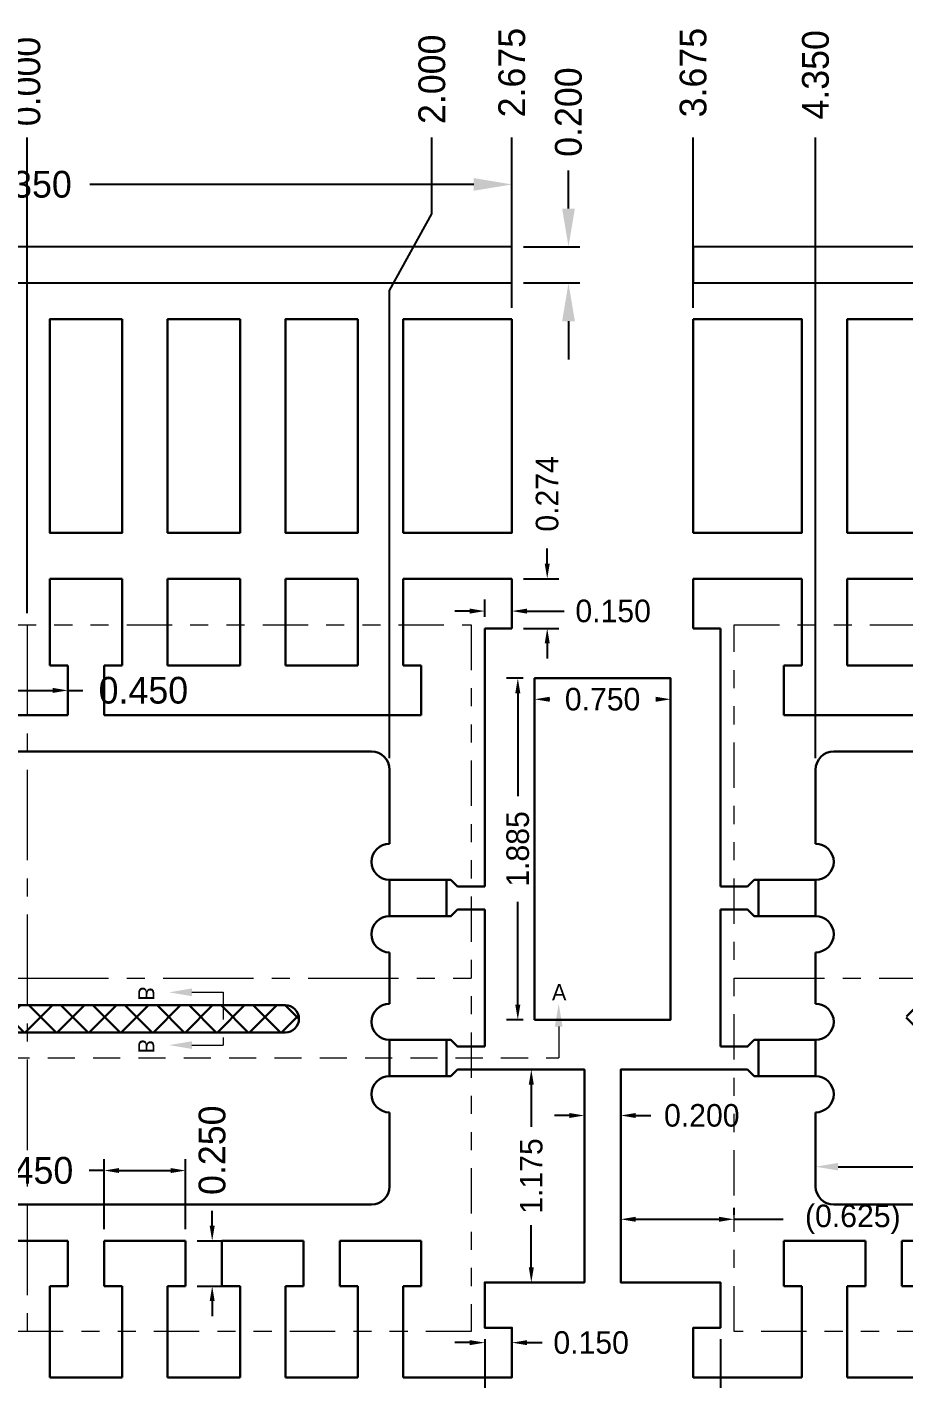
# Model space of a CAD drawing. Extents: x -39.3 to -23.4, y -11.3 to 5.8.
# Drawn here: x -34.4 to -29.56, y -1.71 to 5.75 of the extents above; entities that cross this region are included whole.
import ezdxf

# ---------------------------------------------------------------- set-up
doc = ezdxf.new("R2010")
doc.units = 0
doc.header["$LTSCALE"] = 0.2
doc.header["$MEASUREMENT"] = 0
for name, pattern in [('CENTER', [2, 1.25, -0.25, 0.25, -0.25]), ('HIDDEN', [0.375, 0.25, -0.125]), ('PHANTOM', [2.5, 1.25, -0.25, 0.25, -0.25, 0.25, -0.25])]:
    doc.linetypes.add(name, pattern=pattern)
for name, color, linetype, lineweight in [('CLIN', 1, 'CENTER', 9), ('DOWNSET', 2, 'Continuous', 18), ('OBJ', 3, 'Continuous', 30), ('OBJ2', 40, 'Continuous', 30), ('PHANTOM', 5, 'PHANTOM', 13), ('Top half etch', 30, 'Continuous', 30)]:
    doc.layers.add(name, color=color, linetype=linetype, lineweight=lineweight)
doc.layers.add('DIM', color=4, linetype='Continuous')
doc.layers.add('OBJ3', color=74, linetype='Continuous')
doc.dimstyles.new('3DEC X 12', dxfattribs={"dimscale": 0.083, "dimtxt": 1.778, "dimasz": 2.54, "dimexe": 0.762, "dimexo": 0.762, "dimgap": 0.762, "dimtad": 0, "dimdec": 3, "dimzin": 0, "dimdsep": 46, "dimtxsty": 'Standard', "dimcen": 0.09, "dimadec": 0, "dimazin": 0, "dimtfac": 1, "dimtdec": 3, "dimtofl": 0, "dimtmove": 0, "dimatfit": 3, "dimfxl": 1, "dimtolj": 1, "dimtzin": 0, "dimarcsym": 0})

# ---------------------------------------------------------------- blocks, each defined once
blk = doc.blocks.new('UNIT')
at = {"layer": 'Top half etch', "linetype": 'Continuous'}
h = blk.add_hatch(dxfattribs=at)
h.set_pattern_fill('ANSI37', color=256)
h.set_pattern_definition([(45, (24.80817, 8.50886), (-0.088388348, 0.088388348), []), (135, (24.80817, 8.50886), (-0.088388348, -0.088388348), [])])
h.paths.add_polyline_path([(404.314, 136.5774, 0.414214), (404.389, 136.5024), (407.239, 136.5024, 0.414214), (407.314, 136.5774, 0.414214), (407.239, 136.6524), (404.389, 136.6524, 0.414214)])
at = {"layer": 'CLIN', "linetype": 'CENTER', "ltscale": 2}
for p, q in [((405.814, 138.7524), (405.814, 134.8524)), ((403.364, 136.8024), (408.264, 136.8024))]:
    blk.add_line(p, q, dxfattribs=at)
at = {"layer": 'OBJ'}
for p, q in [((403.739, 139.0064), (403.739, 138.5524)), ((403.739, 139.0064), (403.739, 138.5274)), ((403.989, 138.5524), (403.989, 139.0064)), ((403.989, 138.5274), (403.989, 139.0064)), ((405.939, 138.5524), (405.939, 139.0064)), ((405.939, 138.5274), (405.939, 139.0064)), ((406.339, 138.5524), (406.339, 139.0064)), ((406.339, 138.5274), (406.339, 139.0064)), ((406.589, 139.0064), (406.589, 138.5524)), ((406.589, 139.0064), (406.589, 138.5274)), ((406.989, 138.5524), (406.989, 139.0064)), ((406.989, 138.5274), (406.989, 139.0064)), ((407.239, 139.0064), (407.239, 138.5524)), ((407.239, 139.0064), (407.239, 138.5274)), ((407.639, 138.5524), (407.639, 139.0064)), ((407.639, 138.5274), (407.639, 139.0064)), ((407.889, 139.0064), (407.889, 138.5524)), ((407.889, 139.0064), (407.889, 138.5274)), ((403.739, 138.5274), (403.639, 138.5274)), ((403.639, 138.5274), (403.639, 138.2524)), ((404.389, 138.5274), (403.989, 138.5274)), ((406.039, 138.5274), (405.939, 138.5274)), ((406.039, 138.2524), (406.039, 138.5274)), ((406.239, 138.2524), (406.239, 138.5274)), ((406.239, 138.5274), (406.339, 138.5274)), ((406.589, 138.5274), (406.989, 138.5274)), ((407.239, 138.5274), (407.639, 138.5274)), ((407.889, 138.5274), (407.989, 138.5274)), ((407.889, 138.5274), (407.989, 138.5274)), ((407.989, 138.5274), (407.989, 138.2524)), ((407.989, 138.4774), (407.989, 138.2524)), ((403.639, 138.2524), (405.389, 138.2524)), ((405.589, 138.2524), (406.039, 138.2524)), ((407.989, 138.2524), (406.239, 138.2524)), ((407.714, 138.0524), (403.914, 138.0524)), ((403.814, 137.9524), (403.814, 137.5439)), ((407.814, 137.9524), (407.814, 137.5439)), ((403.364, 137.3074), (403.289, 137.3074)), ((403.439, 137.3074), (403.364, 137.3074)), ((408.189, 137.3074), (408.264, 137.3074)), ((403.364, 137.1804), (403.289, 137.1804)), ((403.289, 137.1804), (403.289, 136.4244)), ((403.364, 137.1804), (403.289, 137.1804)), ((408.264, 137.1804), (408.339, 137.1804)), ((408.264, 137.1804), (408.339, 137.1804)), ((408.339, 137.1804), (408.339, 136.4244)), ((403.289, 136.4244), (403.364, 136.4244)), ((403.289, 136.4244), (403.364, 136.4244)), ((408.339, 136.4244), (408.264, 136.4244)), ((408.339, 136.4244), (408.264, 136.4244)), ((403.439, 136.2974), (403.364, 136.2974)), ((408.189, 136.2974), (408.264, 136.2974)), ((403.814, 136.0609), (403.814, 135.6524)), ((407.814, 136.0609), (407.814, 135.6524)), ((407.714, 135.5524), (403.914, 135.5524)), ((403.639, 135.1024), (403.639, 135.3524)), ((403.639, 135.3524), (404.089, 135.3524)), ((404.089, 135.3524), (404.089, 135.1024)), ((404.289, 135.1024), (404.289, 135.3524)), ((404.289, 135.3524), (404.739, 135.3524)), ((405.589, 135.3524), (406.039, 135.3524)), ((406.039, 135.3524), (406.039, 135.1024)), ((406.689, 135.3524), (406.239, 135.3524)), ((406.239, 135.3524), (406.239, 135.1024)), ((406.689, 135.1024), (406.689, 135.3524)), ((407.339, 135.3524), (406.889, 135.3524)), ((406.889, 135.3524), (406.889, 135.1024)), ((407.339, 135.1024), (407.339, 135.3524)), ((407.989, 135.3524), (407.539, 135.3524)), ((407.539, 135.3524), (407.539, 135.1024)), ((407.989, 135.1024), (407.989, 135.3524)), ((403.739, 135.1024), (403.639, 135.1024)), ((403.739, 134.5984), (403.739, 135.1024)), ((403.739, 134.5984), (403.739, 135.1024)), ((403.989, 135.1024), (403.989, 134.5984)), ((404.089, 135.1024), (403.989, 135.1024)), ((403.989, 135.1024), (403.989, 134.5984)), ((404.389, 135.1024), (404.289, 135.1024)), ((405.939, 135.1024), (405.939, 134.5984)), ((406.039, 135.1024), (405.939, 135.1024)), ((405.939, 135.1024), (405.939, 134.5984)), ((406.239, 135.1024), (406.339, 135.1024)), ((406.339, 135.1024), (406.339, 134.5984)), ((406.339, 135.1024), (406.339, 134.5984)), ((406.589, 134.5984), (406.589, 135.1024)), ((406.589, 135.1024), (406.689, 135.1024)), ((406.589, 134.5984), (406.589, 135.1024)), ((406.889, 135.1024), (406.989, 135.1024)), ((406.989, 135.1024), (406.989, 134.5984)), ((406.989, 135.1024), (406.989, 134.5984)), ((407.239, 134.5984), (407.239, 135.1024)), ((407.239, 135.1024), (407.339, 135.1024)), ((407.239, 134.5984), (407.239, 135.1024)), ((407.539, 135.1024), (407.639, 135.1024)), ((407.639, 135.1024), (407.639, 134.5984)), ((407.639, 135.1024), (407.639, 134.5984)), ((407.889, 134.5984), (407.889, 135.1024)), ((407.889, 135.1024), (407.989, 135.1024)), ((407.889, 134.5984), (407.889, 135.1024))]:
    blk.add_line(p, q, dxfattribs=at)
at = {"layer": 'OBJ', "color": 1, "linetype": 'Continuous'}
for p, q in [((403.439, 137.3074), (403.4755, 137.3439)), ((403.814, 137.3439), (403.4755, 137.3439)), ((407.814, 137.3439), (408.1525, 137.3439)), ((408.189, 137.3074), (408.1525, 137.3439)), ((403.439, 136.2974), (403.4755, 136.2609)), ((403.814, 136.2609), (403.4755, 136.2609)), ((407.814, 136.2609), (408.1525, 136.2609)), ((408.189, 136.2974), (408.1525, 136.2609))]:
    blk.add_line(p, q, dxfattribs=at)
at = {"layer": 'OBJ', "color": 1}
for points in [[(403.4993, 137.1439), (403.4993, 137.3439)], [(403.814, 137.1439), (403.814, 137.3439)], [(407.814, 137.1439), (407.814, 137.3439)], [(408.1286, 137.1439), (408.1286, 137.3439)], [(403.814, 137.1439), (403.4755, 137.1439), (403.439, 137.1804), (403.364, 137.1804)], [(407.814, 137.1439), (408.1525, 137.1439), (408.189, 137.1804), (408.264, 137.1804)], [(403.814, 136.4609), (403.4755, 136.4609), (403.439, 136.4244), (403.364, 136.4244)], [(403.4993, 136.4609), (403.4993, 136.2609)], [(403.814, 136.4609), (403.814, 136.2609)], [(407.814, 136.4609), (408.1525, 136.4609), (408.189, 136.4244), (408.264, 136.4244)], [(407.814, 136.4609), (407.814, 136.2609)], [(408.1286, 136.4609), (408.1286, 136.2609)]]:
    blk.add_lwpolyline(points, dxfattribs=at)
at = {"layer": 'OBJ'}
for points in [[(403.814, 136.9439), (403.814, 136.6609)], [(407.814, 136.9439), (407.814, 136.6609)]]:
    blk.add_lwpolyline(points, dxfattribs=at)
for centre, start, end in [((403.914, 137.9524), 90, 180), ((407.714, 137.9524), 360, 90), ((403.914, 135.6524), 180, 270), ((407.714, 135.6524), 270, 0)]:
    blk.add_arc(centre, 0.1, start, end, dxfattribs=at)
at = {"layer": 'OBJ', "color": 1}
for centre, start, end in [((403.814, 137.4439), 270, 90), ((407.814, 137.4439), 90, 270), ((403.814, 137.0439), 270, 90), ((407.814, 137.0439), 90, 270), ((403.814, 136.5609), 270, 90), ((407.814, 136.5609), 90, 270), ((403.814, 136.1609), 270, 90), ((407.814, 136.1609), 90, 270)]:
    blk.add_arc(centre, 0.1, start, end, dxfattribs=at)
at = {"layer": 'PHANTOM'}
blk.add_lwpolyline([(403.364, 138.7524), (408.264, 138.7524), (408.264, 134.8524), (403.364, 134.8524)], close=True, dxfattribs=at)
blk.add_lwpolyline([(403.364, 138.7524), (408.264, 138.7524), (408.264, 134.8524), (403.364, 134.8524)], close=True, dxfattribs=at)
at = {"layer": 'Top half etch', "linetype": 'Continuous'}
for p, q in [((404.3673, 136.6524), (407.239, 136.6524)), ((407.314, 136.5774), (407.314, 136.5774)), ((407.239, 136.5024), (404.389, 136.5024))]:
    blk.add_line(p, q, dxfattribs=at)
for start, end in [(0, 90), (270, 360)]:
    blk.add_arc((407.239, 136.5774), 0.075, start, end, dxfattribs=at)
blk = doc.blocks.new('BLOCK')
at = {"layer": 'OBJ2'}
for p, q in [((435.368, 138.3426), (435.368, 138.0886)), ((435.368, 138.3426), (435.768, 138.3426)), ((435.768, 138.3426), (435.768, 138.0886)), ((436.018, 138.3426), (436.018, 138.0886)), ((436.018, 138.3426), (436.418, 138.3426)), ((436.418, 138.3426), (436.418, 138.0886)), ((436.668, 138.3426), (436.668, 138.0886)), ((436.668, 138.3426), (437.068, 138.3426)), ((437.068, 138.3426), (437.068, 138.0886)), ((437.318, 138.3426), (437.318, 138.0886)), ((437.318, 138.3426), (437.918, 138.3426)), ((437.918, 138.3426), (437.918, 138.0686)), ((438.918, 138.3426), (438.918, 138.0686)), ((438.918, 138.3426), (439.518, 138.3426)), ((439.518, 138.3426), (439.518, 138.0886)), ((439.768, 138.3426), (440.168, 138.3426)), ((439.768, 138.3426), (439.768, 138.0886)), ((437.918, 138.0686), (437.768, 138.0686)), ((437.768, 138.0686), (437.768, 136.6436)), ((438.918, 138.0686), (439.068, 138.0686)), ((439.068, 138.0686), (439.068, 136.6436)), ((437.768, 136.6436), (437.693, 136.6436)), ((439.068, 136.6436), (439.143, 136.6436)), ((435.368, 134.1886), (435.368, 133.9346)), ((435.768, 134.1886), (435.768, 133.9346)), ((436.018, 133.9346), (436.018, 134.1866)), ((436.418, 134.1886), (436.418, 133.9346)), ((436.668, 133.9346), (436.668, 134.1886)), ((436.668, 133.9346), (436.668, 134.1866)), ((437.068, 134.1886), (437.068, 133.9346)), ((437.318, 133.9346), (437.318, 134.1866)), ((439.518, 133.9346), (439.518, 134.1866)), ((439.768, 134.1886), (439.768, 133.9346)), ((435.368, 133.9346), (435.768, 133.9346)), ((436.418, 133.9346), (436.018, 133.9346)), ((437.068, 133.9346), (436.668, 133.9346)), ((439.768, 133.9346), (440.168, 133.9346))]:
    blk.add_line(p, q, dxfattribs=at)
for points in [[(435.768, 139.7746), (435.368, 139.7746), (435.368, 138.5966), (435.768, 138.5966)], [(436.418, 139.7746), (436.018, 139.7746), (436.018, 138.5966), (436.418, 138.5966)], [(437.068, 139.7746), (436.668, 139.7746), (436.668, 138.5966), (437.068, 138.5966)], [(437.918, 139.7746), (437.318, 139.7746), (437.318, 138.5966), (437.918, 138.5966)], [(438.918, 139.7746), (439.518, 139.7746), (439.518, 138.5966), (438.918, 138.5966)], [(440.168, 139.7746), (439.768, 139.7746), (439.768, 138.5966), (440.168, 138.5966)], [(438.043, 135.9086), (438.043, 137.7936), (438.793, 137.7936), (438.793, 135.9086)]]:
    blk.add_lwpolyline(points, close=True, dxfattribs=at)
for points in [[(437.318, 133.9346), (437.918, 133.9346), (437.918, 134.2086), (437.768, 134.2086), (437.768, 134.4586), (438.318, 134.4586), (438.318, 135.6336), (437.693, 135.6336)], [(439.518, 133.9346), (438.918, 133.9346), (438.918, 134.2086), (439.068, 134.2086), (439.068, 134.4586), (438.518, 134.4586), (438.518, 135.6336), (439.143, 135.6336)]]:
    blk.add_lwpolyline(points, dxfattribs=at)
at = {"layer": 'OBJ3'}
for points in [[(437.918, 140.1746), (432.568, 140.1746), (432.568, 139.9746), (437.918, 139.9746)], [(444.268, 140.1746), (438.918, 140.1746), (438.918, 139.9746), (444.268, 139.9746)]]:
    blk.add_lwpolyline(points, close=True, dxfattribs=at)
blk = doc.blocks.new('*D7')
at = {"layer": 'Defpoints', "color": 0, "linetype": 'Continuous', "transparency": 16777216}
for p in [(447.4614, 46.3197), (451.4614, 46.3197), (451.4614, 46.2932)]:
    blk.add_point(p, dxfattribs=at)
at = {"layer": 'DIM', "color": 0, "linetype": 'Continuous', "lineweight": -2, "transparency": 16777216}
for p, q in [((447.5859, 46.2932), (448.7833, 46.2932)), ((451.3369, 46.2932), (450.1396, 46.2932)), ((447.4614, 46.2565), (447.4614, 46.2299)), ((451.4614, 46.2565), (451.4614, 46.2299))]:
    blk.add_line(p, q, dxfattribs=at)
at = {"layer": 'DIM', "color": 0, "linetype": 'Continuous', "transparency": 16777216}
for points in [[(447.5859, 46.3139), (447.5859, 46.2724), (447.4614, 46.2932)], [(451.3369, 46.2724), (451.3369, 46.3139), (451.4614, 46.2932)]]:
    blk.add_solid(points, dxfattribs=at)
at = {"layer": 'DIM', "color": 0, "linetype": 'Continuous', "transparency": 16777216, "insert": (449.4614, 46.2932), "char_height": 0.147574, "attachment_point": 5}
blk.add_mtext('\\A1;4.000%%p0.050', dxfattribs=at)
blk = doc.blocks.new('*D18')
at = {"layer": 'Defpoints', "color": 0, "linetype": 'Continuous', "transparency": 16777216}
for p in [(443.9864, 46.272), (443.5364, 45.8842), (443.9864, 45.8842)]:
    blk.add_point(p, dxfattribs=at)
at = {"layer": 'DIM', "color": 0, "linetype": 'Continuous', "lineweight": -2, "transparency": 16777216}
for p, q in [((443.5364, 45.9475), (443.5364, 46.3352)), ((443.9864, 45.9475), (443.9864, 46.3352)), ((443.5364, 46.272), (443.4534, 46.272)), ((443.6194, 46.272), (443.9034, 46.272))]:
    blk.add_line(p, q, dxfattribs=at)
at = {"layer": 'DIM', "color": 0, "linetype": 'Continuous', "transparency": 16777216}
for points in [[(443.6194, 46.2858), (443.6194, 46.2581), (443.5364, 46.272)], [(443.9034, 46.2581), (443.9034, 46.2858), (443.9864, 46.272)]]:
    blk.add_solid(points, dxfattribs=at)
at = {"layer": 'DIM', "color": 0, "linetype": 'Continuous', "transparency": 16777216, "insert": (443.1196, 46.272), "char_height": 0.14757, "attachment_point": 5}
blk.add_mtext('\\A1;0.450', dxfattribs=at)
blk = doc.blocks.new('*D20')
at = {"layer": 'Defpoints', "color": 0, "linetype": 'Continuous', "transparency": 16777216}
for p in [(446.3864, 45.9648), (447.0114, 46.003), (447.0114, 45.9648)]:
    blk.add_point(p, dxfattribs=at)
at = {"layer": 'DIM', "color": 0, "linetype": 'Continuous', "lineweight": -2, "transparency": 16777216}
for p, q in [((446.3864, 46.028), (446.3864, 46.0662)), ((447.0114, 46.028), (447.0114, 46.0662)), ((446.4694, 46.003), (446.9284, 46.003)), ((447.0114, 46.003), (447.2819, 46.003))]:
    blk.add_line(p, q, dxfattribs=at)
at = {"layer": 'DIM', "color": 0, "linetype": 'Continuous', "transparency": 16777216}
for points in [[(446.4694, 46.0168), (446.4694, 45.9891), (446.3864, 46.003)], [(446.9284, 45.9891), (446.9284, 46.0168), (447.0114, 46.003)]]:
    blk.add_solid(points, dxfattribs=at)
at = {"layer": 'DIM', "color": 0, "linetype": 'Continuous', "transparency": 16777216, "insert": (447.6667, 46.003), "char_height": 0.1245, "attachment_point": 5}
blk.add_mtext('\\A1;(0.625)', dxfattribs=at)
blk = doc.blocks.new('*D21')
at = {"layer": 'Defpoints', "color": 0, "linetype": 'Continuous', "transparency": 16777216}
for p in [(446.0271, 46.8292), (445.8931, 45.6542), (446.0271, 45.6542)]:
    blk.add_point(p, dxfattribs=at)
at = {"layer": 'DIM', "color": 0, "linetype": 'Continuous', "lineweight": -2, "transparency": 16777216}
for p, q in [((445.9639, 46.8292), (445.8298, 46.8292)), ((445.8931, 46.7462), (445.8931, 46.5125)), ((445.8931, 45.7372), (445.8931, 45.971)), ((445.9639, 45.6542), (445.8298, 45.6542))]:
    blk.add_line(p, q, dxfattribs=at)
at = {"layer": 'DIM', "color": 0, "linetype": 'Continuous', "transparency": 16777216}
for points in [[(445.9069, 46.7462), (445.8792, 46.7462), (445.8931, 46.8292)], [(445.8792, 45.7372), (445.9069, 45.7372), (445.8931, 45.6542)]]:
    blk.add_solid(points, dxfattribs=at)
at = {"layer": 'DIM', "color": 0, "linetype": 'Continuous', "transparency": 16777216, "insert": (445.8931, 46.2417), "char_height": 0.1245, "attachment_point": 5, "rotation": 90}
blk.add_mtext('\\A1;1.175', dxfattribs=at)
blk = doc.blocks.new('*D29')
at = {"layer": 'Defpoints', "color": 0, "linetype": 'Continuous', "transparency": 16777216}
for p in [(443.3364, 48.9217), (442.8864, 48.7842), (443.3364, 48.7842)]:
    blk.add_point(p, dxfattribs=at)
at = {"layer": 'DIM', "color": 0, "linetype": 'Continuous', "lineweight": -2, "transparency": 16777216}
for p, q in [((442.8864, 48.8475), (442.8864, 48.985)), ((443.3364, 48.8475), (443.3364, 48.985)), ((442.9694, 48.9217), (443.2534, 48.9217)), ((443.3364, 48.9217), (443.4194, 48.9217))]:
    blk.add_line(p, q, dxfattribs=at)
at = {"layer": 'DIM', "color": 0, "linetype": 'Continuous', "transparency": 16777216}
for points in [[(442.9694, 48.9355), (442.9694, 48.9079), (442.8864, 48.9217)], [(443.2534, 48.9079), (443.2534, 48.9355), (443.3364, 48.9217)]]:
    blk.add_solid(points, dxfattribs=at)
at = {"layer": 'DIM', "color": 0, "linetype": 'Continuous', "transparency": 16777216, "insert": (443.7532, 48.9217), "char_height": 0.14757, "attachment_point": 5}
blk.add_mtext('\\A1;0.450', dxfattribs=at)
blk = doc.blocks.new('*D30')
at = {"layer": 'Defpoints', "color": 0, "linetype": 'Continuous', "transparency": 16777216}
for p in [(445.7864, 51.7142), (440.4364, 51.3702), (445.7864, 51.3702)]:
    blk.add_point(p, dxfattribs=at)
at = {"layer": 'DIM', "color": 0, "linetype": 'Continuous', "lineweight": -2, "transparency": 16777216}
for p, q in [((440.4364, 51.4335), (440.4364, 51.7775)), ((440.6473, 51.7142), (442.7653, 51.7142)), ((445.5756, 51.7142), (443.4575, 51.7142)), ((445.7864, 51.4335), (445.7864, 51.7775))]:
    blk.add_line(p, q, dxfattribs=at)
at = {"layer": 'DIM', "color": 0, "linetype": 'Continuous', "transparency": 16777216}
for points in [[(440.6473, 51.7494), (440.6473, 51.6791), (440.4364, 51.7142)], [(445.5756, 51.6791), (445.5756, 51.7494), (445.7864, 51.7142)]]:
    blk.add_solid(points, dxfattribs=at)
at = {"layer": 'DIM', "color": 0, "linetype": 'Continuous', "transparency": 16777216, "insert": (443.1114, 51.7142), "char_height": 0.14757, "attachment_point": 5}
blk.add_mtext('\\A1;5.350', dxfattribs=at)
blk = doc.blocks.new('*D31')
at = {"layer": 'Defpoints', "color": 0, "linetype": 'Continuous', "transparency": 16777216}
for p in [(445.7864, 51.3702), (446.0983, 51.3702), (445.7864, 51.1702)]:
    blk.add_point(p, dxfattribs=at)
at = {"layer": 'DIM', "color": 0, "linetype": 'Continuous', "lineweight": -2, "transparency": 16777216}
for p, q in [((446.0983, 51.581), (446.0983, 51.7919)), ((445.8497, 51.3702), (446.1615, 51.3702)), ((445.8497, 51.1702), (446.1615, 51.1702)), ((446.0983, 50.9594), (446.0983, 50.7486))]:
    blk.add_line(p, q, dxfattribs=at)
at = {"layer": 'DIM', "color": 0, "linetype": 'Continuous', "transparency": 16777216}
for points in [[(446.0631, 51.581), (446.1334, 51.581), (446.0983, 51.3702)], [(446.1334, 50.9594), (446.0631, 50.9594), (446.0983, 51.1702)]]:
    blk.add_solid(points, dxfattribs=at)
at = {"layer": 'DIM', "color": 0, "linetype": 'Continuous', "transparency": 16777216, "insert": (446.0983, 52.1134), "char_height": 0.14757, "attachment_point": 5, "rotation": 90}
blk.add_mtext('\\A1;0.200', dxfattribs=at)
blk = doc.blocks.new('*D33')
at = {"layer": 'Defpoints', "color": 0, "linetype": 'Continuous', "transparency": 16777216}
for p in [(445.6364, 45.4042), (446.9364, 45.4042), (446.9364, 44.9651)]:
    blk.add_point(p, dxfattribs=at)
at = {"layer": 'DIM', "color": 0, "linetype": 'Continuous', "lineweight": -2, "transparency": 16777216}
for p, q in [((445.6364, 45.341), (445.6364, 44.9018)), ((446.9364, 45.341), (446.9364, 44.9018)), ((445.7194, 44.9651), (446.0157, 44.9651)), ((446.8534, 44.9651), (446.5572, 44.9651))]:
    blk.add_line(p, q, dxfattribs=at)
at = {"layer": 'DIM', "color": 0, "linetype": 'Continuous', "transparency": 16777216}
for points in [[(445.7194, 44.9789), (445.7194, 44.9513), (445.6364, 44.9651)], [(446.8534, 44.9513), (446.8534, 44.9789), (446.9364, 44.9651)]]:
    blk.add_solid(points, dxfattribs=at)
at = {"layer": 'DIM', "color": 0, "linetype": 'Continuous', "transparency": 16777216, "insert": (446.2864, 44.9651), "char_height": 0.1245, "attachment_point": 5}
blk.add_mtext('\\A1;1.300', dxfattribs=at)
blk = doc.blocks.new('*D34')
at = {"layer": 'Defpoints', "color": 0, "linetype": 'Continuous', "transparency": 16777216}
for p in [(445.8187, 48.9892), (445.9114, 48.9892), (445.9114, 47.1042)]:
    blk.add_point(p, dxfattribs=at)
at = {"layer": 'DIM', "color": 0, "linetype": 'Continuous', "lineweight": -2, "transparency": 16777216}
for p, q in [((445.8482, 48.9892), (445.7554, 48.9892)), ((445.8187, 48.9062), (445.8187, 48.3382)), ((445.8187, 47.1872), (445.8187, 47.7552)), ((445.8482, 47.1042), (445.7554, 47.1042))]:
    blk.add_line(p, q, dxfattribs=at)
at = {"layer": 'DIM', "color": 0, "linetype": 'Continuous', "transparency": 16777216}
for points in [[(445.8325, 48.9062), (445.8048, 48.9062), (445.8187, 48.9892)], [(445.8048, 47.1872), (445.8325, 47.1872), (445.8187, 47.1042)]]:
    blk.add_solid(points, dxfattribs=at)
at = {"layer": 'DIM', "color": 0, "linetype": 'Continuous', "transparency": 16777216, "insert": (445.8187, 48.0467), "char_height": 0.1245, "attachment_point": 5, "rotation": 90}
blk.add_mtext('\\A1;1.885', dxfattribs=at)
blk = doc.blocks.new('*D35')
at = {"layer": 'Defpoints', "color": 0, "linetype": 'Continuous', "transparency": 16777216}
for p in [(445.9114, 48.9892), (446.6614, 48.9892), (446.6614, 48.8728)]:
    blk.add_point(p, dxfattribs=at)
at = {"layer": 'DIM', "color": 0, "linetype": 'Continuous', "lineweight": -2, "transparency": 16777216}
for p, q in [((445.9114, 48.926), (445.9114, 48.8096)), ((445.9944, 48.8728), (445.9949, 48.8728)), ((446.5784, 48.8728), (446.5779, 48.8728)), ((446.6614, 48.926), (446.6614, 48.8096))]:
    blk.add_line(p, q, dxfattribs=at)
at = {"layer": 'DIM', "color": 0, "linetype": 'Continuous', "transparency": 16777216}
for points in [[(445.9944, 48.8867), (445.9944, 48.859), (445.9114, 48.8728)], [(446.5784, 48.859), (446.5784, 48.8867), (446.6614, 48.8728)]]:
    blk.add_solid(points, dxfattribs=at)
at = {"layer": 'DIM', "color": 0, "linetype": 'Continuous', "transparency": 16777216, "insert": (446.2864, 48.8728), "char_height": 0.1245, "attachment_point": 5}
blk.add_mtext('\\A1;0.750', dxfattribs=at)
blk = doc.blocks.new('*D51')
at = {"layer": 'Defpoints', "color": 0, "linetype": 'Continuous', "transparency": 16777216}
for p in [(445.7864, 49.5382), (445.7864, 49.3595), (445.6364, 49.2642)]:
    blk.add_point(p, dxfattribs=at)
at = {"layer": 'DIM', "color": 0, "linetype": 'Continuous', "lineweight": -2, "transparency": 16777216}
for p, q in [((445.7864, 49.475), (445.7864, 49.2963)), ((445.6364, 49.3275), (445.6364, 49.4227)), ((445.5534, 49.3595), (445.4704, 49.3595)), ((445.8694, 49.3595), (446.0739, 49.3595))]:
    blk.add_line(p, q, dxfattribs=at)
at = {"layer": 'DIM', "color": 0, "linetype": 'Continuous', "transparency": 16777216}
for points in [[(445.5534, 49.3457), (445.5534, 49.3733), (445.6364, 49.3595)], [(445.8694, 49.3733), (445.8694, 49.3457), (445.7864, 49.3595)]]:
    blk.add_solid(points, dxfattribs=at)
at = {"layer": 'DIM', "color": 0, "linetype": 'Continuous', "transparency": 16777216, "insert": (446.3446, 49.3595), "char_height": 0.1245, "attachment_point": 5}
blk.add_mtext('\\A1;0.150', dxfattribs=at)
blk = doc.blocks.new('*D52')
at = {"layer": 'Defpoints', "color": 0, "linetype": 'Continuous', "transparency": 16777216}
for p in [(445.7864, 49.5382), (445.9809, 49.5382), (445.7864, 49.2642)]:
    blk.add_point(p, dxfattribs=at)
at = {"layer": 'DIM', "color": 0, "linetype": 'Continuous', "lineweight": -2, "transparency": 16777216}
for p, q in [((445.9809, 49.6212), (445.9809, 49.7042)), ((445.8497, 49.5382), (446.0442, 49.5382)), ((445.8497, 49.2642), (446.0442, 49.2642)), ((445.9809, 49.1812), (445.9809, 49.0982))]:
    blk.add_line(p, q, dxfattribs=at)
at = {"layer": 'DIM', "color": 0, "linetype": 'Continuous', "transparency": 16777216}
for points in [[(445.9671, 49.6212), (445.9948, 49.6212), (445.9809, 49.5382)], [(445.9948, 49.1812), (445.9671, 49.1812), (445.9809, 49.2642)]]:
    blk.add_solid(points, dxfattribs=at)
at = {"layer": 'DIM', "color": 0, "linetype": 'Continuous', "transparency": 16777216, "insert": (445.9809, 50.0061), "char_height": 0.1245, "attachment_point": 5, "rotation": 90}
blk.add_mtext('\\A1;0.274', dxfattribs=at)
blk = doc.blocks.new('*D53')
at = {"layer": 'Defpoints', "color": 0, "linetype": 'Continuous', "transparency": 16777216}
for p in [(446.3864, 46.5757), (446.1864, 46.2417), (446.3864, 46.2417)]:
    blk.add_point(p, dxfattribs=at)
at = {"layer": 'DIM', "color": 0, "linetype": 'Continuous', "lineweight": -2, "transparency": 16777216}
for p, q in [((446.1864, 46.305), (446.1864, 46.6389)), ((446.3864, 46.305), (446.3864, 46.6389)), ((446.1034, 46.5757), (446.0204, 46.5757)), ((446.4694, 46.5757), (446.5524, 46.5757))]:
    blk.add_line(p, q, dxfattribs=at)
at = {"layer": 'DIM', "color": 0, "linetype": 'Continuous', "transparency": 16777216}
for points in [[(446.1034, 46.5619), (446.1034, 46.5895), (446.1864, 46.5757)], [(446.4694, 46.5895), (446.4694, 46.5619), (446.3864, 46.5757)]]:
    blk.add_solid(points, dxfattribs=at)
at = {"layer": 'DIM', "color": 0, "linetype": 'Continuous', "transparency": 16777216, "insert": (446.8336, 46.5757), "char_height": 0.1245, "attachment_point": 5}
blk.add_mtext('\\A1;0.200', dxfattribs=at)
blk = doc.blocks.new('*D54')
at = {"layer": 'Defpoints', "color": 0, "linetype": 'Continuous', "transparency": 16777216}
for p in [(445.6364, 45.4042), (445.7864, 45.4042), (445.7864, 45.3221)]:
    blk.add_point(p, dxfattribs=at)
at = {"layer": 'DIM', "color": 0, "linetype": 'Continuous', "lineweight": -2, "transparency": 16777216}
for p, q in [((445.5534, 45.3221), (445.4704, 45.3221)), ((445.6364, 45.341), (445.6364, 45.2589)), ((445.7864, 45.341), (445.7864, 45.2589)), ((445.8694, 45.3221), (445.9524, 45.3221))]:
    blk.add_line(p, q, dxfattribs=at)
at = {"layer": 'DIM', "color": 0, "linetype": 'Continuous', "transparency": 16777216}
for points in [[(445.5534, 45.3083), (445.5534, 45.3359), (445.6364, 45.3221)], [(445.8694, 45.3359), (445.8694, 45.3083), (445.7864, 45.3221)]]:
    blk.add_solid(points, dxfattribs=at)
at = {"layer": 'DIM', "color": 0, "linetype": 'Continuous', "transparency": 16777216, "insert": (446.2232, 45.3221), "char_height": 0.1245, "attachment_point": 5}
blk.add_mtext('\\A1;0.150', dxfattribs=at)
blk = doc.blocks.new('*D55')
at = {"layer": 'Defpoints', "color": 0, "linetype": 'Continuous', "transparency": 16777216}
for p in [(445.7864, 51.9729), (445.7864, 50.9702), (443.1114, 47.3342)]:
    blk.add_point(p, dxfattribs=at)
at = {"layer": 'DIM', "color": 0, "linetype": 'Continuous', "lineweight": -2, "transparency": 16777216}
blk.add_line((445.7864, 51.0335), (445.7864, 51.9729), dxfattribs=at)
at = {"layer": 'DIM', "color": 0, "linetype": 'Continuous', "transparency": 16777216, "insert": (445.7864, 52.3313), "char_height": 0.14757, "attachment_point": 5, "rotation": 90}
blk.add_mtext('\\A1;2.675', dxfattribs=at)
blk = doc.blocks.new('*D56')
at = {"layer": 'Defpoints', "color": 0, "linetype": 'Continuous', "transparency": 16777216}
for p in [(446.7864, 51.9729), (446.7864, 50.9702), (443.1114, 47.3342)]:
    blk.add_point(p, dxfattribs=at)
at = {"layer": 'DIM', "color": 0, "linetype": 'Continuous', "lineweight": -2, "transparency": 16777216}
blk.add_line((446.7864, 51.0335), (446.7864, 51.9729), dxfattribs=at)
at = {"layer": 'DIM', "color": 0, "linetype": 'Continuous', "transparency": 16777216, "insert": (446.7864, 52.3313), "char_height": 0.14757, "attachment_point": 5, "rotation": 90}
blk.add_mtext('\\A1;3.675', dxfattribs=at)
blk = doc.blocks.new('*D57')
at = {"layer": 'Defpoints', "color": 0, "linetype": 'Continuous', "transparency": 16777216}
for p in [(452.1364, 51.9729), (452.1364, 50.9702), (443.1114, 47.3342)]:
    blk.add_point(p, dxfattribs=at)
at = {"layer": 'DIM', "color": 0, "linetype": 'Continuous', "lineweight": -2, "transparency": 16777216}
blk.add_line((452.1364, 51.0335), (452.1364, 51.9729), dxfattribs=at)
at = {"layer": 'DIM', "color": 0, "linetype": 'Continuous', "transparency": 16777216, "insert": (452.1364, 52.319), "char_height": 0.14757, "attachment_point": 5, "rotation": 90}
blk.add_mtext('\\A1;9.025', dxfattribs=at)
blk = doc.blocks.new('*D58')
at = {"layer": 'Defpoints', "color": 0, "linetype": 'Continuous', "transparency": 16777216}
for p in [(452.9114, 51.9729), (452.9114, 49.0392), (443.1114, 47.3342)]:
    blk.add_point(p, dxfattribs=at)
at = {"layer": 'DIM', "color": 0, "linetype": 'Continuous', "lineweight": -2, "transparency": 16777216}
blk.add_line((452.9114, 49.1025), (452.9114, 51.9729), dxfattribs=at)
at = {"layer": 'DIM', "color": 0, "linetype": 'Continuous', "transparency": 16777216, "insert": (452.9114, 52.3067), "char_height": 0.14757, "attachment_point": 5, "rotation": 90}
blk.add_mtext('\\A1;9.800', dxfattribs=at)
blk = doc.blocks.new('*D59')
at = {"layer": 'Defpoints', "color": 0, "linetype": 'Continuous', "transparency": 16777216}
for p in [(452.9114, 49.0392), (453.4627, 49.0392), (443.1114, 47.3342)]:
    blk.add_point(p, dxfattribs=at)
at = {"layer": 'DIM', "color": 0, "linetype": 'Continuous', "lineweight": -2, "transparency": 16777216}
blk.add_line((452.9747, 49.0392), (453.4627, 49.0392), dxfattribs=at)
at = {"layer": 'DIM', "color": 0, "linetype": 'Continuous', "transparency": 16777216, "insert": (453.7842, 49.0392), "char_height": 0.14757, "attachment_point": 5}
blk.add_mtext('\\A1;1.705', dxfattribs=at)
blk = doc.blocks.new('*D60')
at = {"layer": 'Defpoints', "color": 0, "linetype": 'Continuous', "transparency": 16777216}
for p in [(443.1114, 51.9729), (443.1114, 49.2842), (443.1114, 49.2842)]:
    blk.add_point(p, dxfattribs=at)
at = {"layer": 'DIM', "color": 0, "linetype": 'Continuous', "lineweight": -2, "transparency": 16777216}
blk.add_line((443.1114, 49.3475), (443.1114, 51.9729), dxfattribs=at)
at = {"layer": 'DIM', "color": 0, "linetype": 'Continuous', "transparency": 16777216, "insert": (443.1114, 52.2821), "char_height": 0.14757, "attachment_point": 5, "rotation": 90}
blk.add_mtext('\\A1;0.000', dxfattribs=at)
blk = doc.blocks.new('*D61')
at = {"layer": 'Defpoints', "color": 0, "linetype": 'Continuous', "transparency": 16777216}
for p in [(443.1114, 47.3342), (452.1364, 43.4982), (453.4627, 43.4982)]:
    blk.add_point(p, dxfattribs=at)
at = {"layer": 'DIM', "color": 0, "linetype": 'Continuous', "lineweight": -2, "transparency": 16777216}
blk.add_line((452.1997, 43.4982), (453.4627, 43.4982), dxfattribs=at)
at = {"layer": 'DIM', "color": 0, "linetype": 'Continuous', "transparency": 16777216, "insert": (453.8211, 43.4982), "char_height": 0.14757, "attachment_point": 5}
blk.add_mtext('\\A1;3.836', dxfattribs=at)
blk = doc.blocks.new('*D62')
at = {"layer": 'Defpoints', "color": 0, "linetype": 'Continuous', "transparency": 16777216}
for p in [(443.1114, 47.3342), (452.1364, 43.2982), (453.4627, 43.2982)]:
    blk.add_point(p, dxfattribs=at)
at = {"layer": 'DIM', "color": 0, "linetype": 'Continuous', "lineweight": -2, "transparency": 16777216}
blk.add_line((452.1997, 43.2982), (453.4627, 43.2982), dxfattribs=at)
at = {"layer": 'DIM', "color": 0, "linetype": 'Continuous', "transparency": 16777216, "insert": (453.8088, 43.2982), "char_height": 0.14757, "attachment_point": 5}
blk.add_mtext('\\A1;4.036', dxfattribs=at)
blk = doc.blocks.new('*D63')
at = {"layer": 'Defpoints', "color": 0, "linetype": 'Continuous', "transparency": 16777216}
for p in [(452.1364, 51.1702), (453.4627, 51.1702), (443.1114, 47.3342)]:
    blk.add_point(p, dxfattribs=at)
at = {"layer": 'DIM', "color": 0, "linetype": 'Continuous', "lineweight": -2, "transparency": 16777216}
blk.add_line((452.1997, 51.1702), (453.4627, 51.1702), dxfattribs=at)
at = {"layer": 'DIM', "color": 0, "linetype": 'Continuous', "transparency": 16777216, "insert": (453.8211, 51.1702), "char_height": 0.14757, "attachment_point": 5}
blk.add_mtext('\\A1;3.836', dxfattribs=at)
blk = doc.blocks.new('*D64')
at = {"layer": 'Defpoints', "color": 0, "linetype": 'Continuous', "transparency": 16777216}
for p in [(452.1364, 51.3702), (453.4627, 51.3702), (443.1114, 47.3342)]:
    blk.add_point(p, dxfattribs=at)
at = {"layer": 'DIM', "color": 0, "linetype": 'Continuous', "lineweight": -2, "transparency": 16777216}
blk.add_line((452.1997, 51.3702), (453.4627, 51.3702), dxfattribs=at)
at = {"layer": 'DIM', "color": 0, "linetype": 'Continuous', "transparency": 16777216, "insert": (453.8088, 51.3702), "char_height": 0.14757, "attachment_point": 5}
blk.add_mtext('\\A1;4.036', dxfattribs=at)
blk = doc.blocks.new('*D65')
at = {"layer": 'Defpoints', "color": 0, "linetype": 'Continuous', "transparency": 16777216}
for p in [(443.9864, 45.8842), (443.9864, 45.6342), (444.1327, 45.6342)]:
    blk.add_point(p, dxfattribs=at)
at = {"layer": 'DIM', "color": 0, "linetype": 'Continuous', "lineweight": -2, "transparency": 16777216}
for p, q in [((444.1327, 45.9672), (444.1327, 46.0502)), ((444.0497, 45.8842), (444.1959, 45.8842)), ((444.0497, 45.6342), (444.1959, 45.6342)), ((444.1327, 45.5512), (444.1327, 45.4682))]:
    blk.add_line(p, q, dxfattribs=at)
at = {"layer": 'DIM', "color": 0, "linetype": 'Continuous', "transparency": 16777216}
for points in [[(444.1189, 45.9672), (444.1465, 45.9672), (444.1327, 45.8842)], [(444.1465, 45.5512), (444.1189, 45.5512), (444.1327, 45.6342)]]:
    blk.add_solid(points, dxfattribs=at)
at = {"layer": 'DIM', "color": 0, "linetype": 'Continuous', "transparency": 16777216, "insert": (444.1327, 46.384), "char_height": 0.14757, "attachment_point": 5, "rotation": 90}
blk.add_mtext('\\A1;0.250', dxfattribs=at)
blk = doc.blocks.new('*D66')
at = {"layer": 'Defpoints', "color": 0, "linetype": 'Continuous', "transparency": 16777216}
for p in [(452.1364, 49.2642), (453.4627, 49.2642), (443.1114, 47.3342)]:
    blk.add_point(p, dxfattribs=at)
at = {"layer": 'DIM', "color": 0, "linetype": 'Continuous', "lineweight": -2, "transparency": 16777216}
blk.add_line((452.1997, 49.2642), (453.4627, 49.2642), dxfattribs=at)
at = {"layer": 'DIM', "color": 0, "linetype": 'Continuous', "transparency": 16777216, "insert": (453.7842, 49.2642), "char_height": 0.14757, "attachment_point": 5}
blk.add_mtext('\\A1;1.930', dxfattribs=at)
blk = doc.blocks.new('*D67')
at = {"layer": 'Defpoints', "color": 0, "linetype": 'Continuous', "transparency": 16777216}
for p in [(451.4614, 51.9729), (451.4614, 48.4842), (443.1114, 47.3342)]:
    blk.add_point(p, dxfattribs=at)
at = {"layer": 'DIM', "color": 0, "linetype": 'Continuous', "lineweight": -2, "transparency": 16777216}
blk.add_line((451.4614, 48.5475), (451.4614, 51.9729), dxfattribs=at)
at = {"layer": 'DIM', "color": 0, "linetype": 'Continuous', "transparency": 16777216, "insert": (451.4614, 52.319), "char_height": 0.14757, "attachment_point": 5, "rotation": 90}
blk.add_mtext('\\A1;8.350', dxfattribs=at)
blk = doc.blocks.new('*D68')
at = {"layer": 'Defpoints', "color": 0, "linetype": 'Continuous', "transparency": 16777216}
for p in [(447.4614, 51.9729), (447.4614, 48.4842), (443.1114, 47.3342)]:
    blk.add_point(p, dxfattribs=at)
at = {"layer": 'DIM', "color": 0, "linetype": 'Continuous', "lineweight": -2, "transparency": 16777216}
blk.add_line((447.4614, 48.5475), (447.4614, 51.9729), dxfattribs=at)
at = {"layer": 'DIM', "color": 0, "linetype": 'Continuous', "transparency": 16777216, "insert": (447.4614, 52.319), "char_height": 0.14757, "attachment_point": 5, "rotation": 90}
blk.add_mtext('\\A1;4.350', dxfattribs=at)
blk = doc.blocks.new('*D69')
at = {"layer": 'Defpoints', "color": 0, "linetype": 'Continuous', "transparency": 16777216}
for p in [(443.1114, 47.3342), (451.9114, 47.3342), (453.4627, 47.3342)]:
    blk.add_point(p, dxfattribs=at)
at = {"layer": 'DIM', "color": 0, "linetype": 'Continuous', "lineweight": -2, "transparency": 16777216}
blk.add_line((451.9747, 47.3342), (453.4627, 47.3342), dxfattribs=at)
at = {"layer": 'DIM', "color": 0, "linetype": 'Continuous', "transparency": 16777216, "insert": (453.7719, 47.3342), "char_height": 0.14757, "attachment_point": 5}
blk.add_mtext('\\A1;0.000', dxfattribs=at)
blk = doc.blocks.new('*D71')
at = {"layer": 'Defpoints', "color": 0, "linetype": 'Continuous', "transparency": 16777216}
for p in [(440.5864, 47.7122), (439.0936, 47.5772), (443.1114, 47.3342)]:
    blk.add_point(p, dxfattribs=at)
at = {"layer": 'DIM', "color": 0, "linetype": 'Continuous', "lineweight": -2, "transparency": 16777216}
for p, q in [((439.9369, 47.7122), (439.5153, 47.5772)), ((440.5232, 47.7122), (439.9369, 47.7122)), ((439.5153, 47.5772), (439.0936, 47.5772))]:
    blk.add_line(p, q, dxfattribs=at)
at = {"layer": 'DIM', "color": 0, "linetype": 'Continuous', "transparency": 16777216, "insert": (438.7476, 47.5772), "char_height": 0.14757, "attachment_point": 5}
blk.add_mtext('\\A1;0.378', dxfattribs=at)
blk = doc.blocks.new('*D72')
at = {"layer": 'Defpoints', "color": 0, "linetype": 'Continuous', "transparency": 16777216}
for p in [(443.1114, 47.3342), (439.0936, 47.1297), (440.5864, 46.9562)]:
    blk.add_point(p, dxfattribs=at)
at = {"layer": 'DIM', "color": 0, "linetype": 'Continuous', "lineweight": -2, "transparency": 16777216}
for p, q in [((439.5153, 47.1297), (439.0936, 47.1297)), ((439.9369, 46.9562), (439.5153, 47.1297)), ((440.5232, 46.9562), (439.9369, 46.9562))]:
    blk.add_line(p, q, dxfattribs=at)
at = {"layer": 'DIM', "color": 0, "linetype": 'Continuous', "transparency": 16777216, "insert": (438.7476, 47.1297), "char_height": 0.14757, "attachment_point": 5}
blk.add_mtext('\\A1;0.378', dxfattribs=at)
blk = doc.blocks.new('*D73')
at = {"layer": 'Defpoints', "color": 0, "linetype": 'Continuous', "transparency": 16777216}
for p in [(443.1114, 47.3342), (439.0936, 46.8292), (440.5864, 46.8292)]:
    blk.add_point(p, dxfattribs=at)
at = {"layer": 'DIM', "color": 0, "linetype": 'Continuous', "lineweight": -2, "transparency": 16777216}
blk.add_line((440.5232, 46.8292), (439.0936, 46.8292), dxfattribs=at)
at = {"layer": 'DIM', "color": 0, "linetype": 'Continuous', "transparency": 16777216, "insert": (438.7599, 46.8292), "char_height": 0.14757, "attachment_point": 5}
blk.add_mtext('\\A1;0.505', dxfattribs=at)
blk = doc.blocks.new('*D76')
at = {"layer": 'Defpoints', "color": 0, "linetype": 'Continuous', "transparency": 16777216}
for p in [(445.3453, 51.9729), (445.1114, 48.4842), (443.1114, 47.3342)]:
    blk.add_point(p, dxfattribs=at)
at = {"layer": 'DIM', "color": 0, "linetype": 'Continuous', "lineweight": -2, "transparency": 16777216}
for p, q in [((445.3453, 51.5513), (445.3453, 51.9729)), ((445.1114, 51.1297), (445.3453, 51.5513)), ((445.1114, 48.5475), (445.1114, 51.1297))]:
    blk.add_line(p, q, dxfattribs=at)
at = {"layer": 'DIM', "color": 0, "linetype": 'Continuous', "transparency": 16777216, "insert": (445.3453, 52.2944), "char_height": 0.14757, "attachment_point": 5, "rotation": 90}
blk.add_mtext('\\A1;2.000', dxfattribs=at)
blk = doc.blocks.new('*D77')
at = {"layer": 'Defpoints', "color": 0, "linetype": 'Continuous', "transparency": 16777216}
for p in [(441.1114, 51.9729), (441.1114, 48.4842), (443.1114, 47.3342)]:
    blk.add_point(p, dxfattribs=at)
at = {"layer": 'DIM', "color": 0, "linetype": 'Continuous', "lineweight": -2, "transparency": 16777216}
blk.add_line((441.1114, 48.5475), (441.1114, 51.9729), dxfattribs=at)
at = {"layer": 'DIM', "color": 0, "linetype": 'Continuous', "transparency": 16777216, "insert": (441.1114, 52.2944), "char_height": 0.14757, "attachment_point": 5, "rotation": 90}
blk.add_mtext('\\A1;2.000', dxfattribs=at)

msp = doc.modelspace()

# ---------------------------------------------------------------- linework, layer by layer
at = {"layer": 'DOWNSET'}
for p, q in [((-33.4888, 0.425), (-33.3165, 0.425)), ((-31.4655, 0.2363), (-31.4655, 0.0641)), ((-33.4888, 0.1337), (-33.3165, 0.1337))]:
    msp.add_line(p, q, dxfattribs=at)
at = {"layer": 'DOWNSET', "linetype": 'HIDDEN', "ltscale": 3}
for p, q in [((-33.3165, 0.425), (-33.3165, 0.1337)), ((-37.034, 0.0641), (-31.4655, 0.0641))]:
    msp.add_line(p, q, dxfattribs=at)
at = {"layer": 'DOWNSET'}
for points in [[(-33.4888, 0.4038), (-33.6158, 0.425), (-33.4888, 0.4462)], [(-31.4867, 0.2363), (-31.4655, 0.3633), (-31.4443, 0.2363)], [(-33.4888, 0.1549), (-33.6158, 0.1337), (-33.4888, 0.1125)]]:
    msp.add_solid(points, dxfattribs=at)

# ---------------------------------------------------------------- block references
at = {"layer": 'DIM', "linetype": 'Continuous'}
for name, p in [('BLOCK', (-469.6414, -135.6349)), ('UNIT', (-440.2124, -136.2987)), ('UNIT', (-433.8624, -136.2987))]:
    msp.add_blockref(name, p, dxfattribs=at)

# ---------------------------------------------------------------- texts
at = {"layer": 'DOWNSET', "extrusion": (0, 0, -1), "char_height": 0.0889, "attachment_point": 5, "text_direction": (0, 1, 0)}
for insert in [(-33.7406, 0.4179), (-33.7406, 0.1266)]:
    msp.add_mtext('B', dxfattribs=dict(at, insert=insert))
at = {"layer": 'DOWNSET', "insert": (-31.4629, 0.4257), "char_height": 0.0889, "attachment_point": 5}
msp.add_mtext('A', dxfattribs=at)

# ---------------------------------------------------------------- dimensions: what is measured, and where the dimension line sits
at = {"layer": 'DIM', "linetype": 'Continuous'}
for feature_location, offset, dtype, origin, picture, middle, set_off in [((-31.7234, 4.1397), (0, 1.0027), 1, (-34.3984, 0.5037), '*D55', (-31.7234, 5.5009), (-477.5098, -46.8305)), ((-30.7234, 4.1397), (0, 1.0027), 1, (-34.3984, 0.5037), '*D56', (-30.7234, 5.5009), (-477.5098, -46.8305)), ((-36.3984, 1.6537), (0, 3.4887), 1, (-34.3984, 0.5037), '*D77', (-36.3984, 5.464), (-477.5098, -46.8305)), ((-34.3984018132, 2.4537420065), (0, 2.6887198701), 1, (-34.3984018132, 2.4537420065), '*D60', (-34.3984018132, 5.4516645432), (-477.5098319393, -46.8304719706)), ((-25.3734, 4.1397), (0, 1.0027), 1, (-34.3984, 0.5037), '*D57', (-25.3734, 5.4886), (-477.5098, -46.8305)), ((-26.0484, 1.6537), (0, 3.4887), 1, (-34.3984, 0.5037), '*D67', (-26.0484, 5.4886), (-477.5098, -46.8305)), ((-30.0484, 1.6537), (0, 3.4887), 1, (-34.3984, 0.5037), '*D68', (-30.0484, 5.4886), (-477.5098, -46.8305)), ((-24.5984, 2.2087), (0, 2.9337), 1, (-34.3984, 0.5037), '*D58', (-24.5984, 5.4763), (-477.5098, -46.8305)), ((-32.3984, 1.6537), (0.2338, 3.4887), 1, (-34.3984, 0.5037), '*D76', (-32.1646, 5.464), (-477.5098, -46.8305)), ((-25.3734, 4.5397), (1.3263, 0), 0, (-34.3984, 0.5037), '*D64', (-23.701, 4.5397), (-477.5098, -46.8305)), ((-25.3734, 4.3397), (1.3263, 0), 0, (-34.3984, 0.5037), '*D63', (-23.6887, 4.3397), (-477.5098, -46.8305)), ((-25.3734, 2.4337), (1.3263, 0), 0, (-34.3984, 0.5037), '*D66', (-23.7256, 2.4337), (-477.5098, -46.8305)), ((-24.5984, 2.2087), (0.5513, 0), 0, (-34.3984, 0.5037), '*D59', (-23.7256, 2.2087), (-477.5098, -46.8305)), ((-36.9234, 0.8817), (-1.4928, -0.135), 0, (-34.3984, 0.5037), '*D71', (-38.7623, 0.7467), (-477.5098, -46.8305)), ((-25.5984018132, 0.5037420065), (1.5512820142, 0), 0, (-34.3984018132, 0.5037420065), '*D69', (-23.7379171323, 0.5037420065), (-477.5098319393, -46.8304719706)), ((-36.9234, 0.1257), (-1.4928, 0.1735), 0, (-34.3984, 0.5037), '*D72', (-38.7623, 0.2992), (-477.5098, -46.8305)), ((-36.9234, -0.0013), (-1.4928, 0), 0, (-34.3984, 0.5037), '*D73', (-38.75, -0.0013), (-477.5098, -46.8305)), ((-25.3734, -3.3323), (1.3263, 0), 0, (-34.3984, 0.5037), '*D61', (-23.6887, -3.3323), (-477.5098, -46.8305)), ((-25.3734, -3.5323), (1.3263, 0), 0, (-34.3984, 0.5037), '*D62', (-23.701, -3.5323), (-477.5098, -46.8305))]:
    dim = msp.add_ordinate_dim(feature_location=feature_location, offset=offset, dtype=dtype, origin=origin, dimstyle='3DEC X 12', dxfattribs=at)
    dim.commit()
    dim.dimension.update_dxf_attribs({"geometry": picture, "text_midpoint": middle, "insert": set_off})
dim = msp.add_linear_dim(base=(-31.4116, 4.5397), p1=(-31.7234, 4.3397), p2=(-31.7234, 4.5397), angle=90, dimstyle='3DEC X 12', dxfattribs=at)
dim.commit()
dim.dimension.update_dxf_attribs({"geometry": '*D31', "text_midpoint": (-31.4116, 5.2829), "insert": (-477.5098, -46.8305)})
dim = msp.add_linear_dim(base=(-31.7234, 4.8838), p1=(-37.0734, 4.5397), p2=(-31.7234, 4.5397), dimstyle='3DEC X 12', dxfattribs=at)
dim.commit()
dim.dimension.update_dxf_attribs({"geometry": '*D30', "text_midpoint": (-34.3984, 4.8838), "insert": (-477.5098, -46.8305)})
for base, p1, p2, picture, middle in [((-31.5289, 2.7077), (-31.7234, 2.4337), (-31.7234, 2.7077), '*D52', (-31.5289, 3.1756)), ((-31.6912, 2.1587), (-31.5984, 0.2737), (-31.5984, 2.1587), '*D34', (-31.6912, 1.2162)), ((-31.6168, -1.1763), (-31.4827, -0.0013), (-31.4827, -1.1763), '*D21', (-31.6168, -0.5888))]:
    dim = msp.add_linear_dim(base=base, p1=p1, p2=p2, angle=90, dimstyle='3DEC X 12', override={"dimtxt": 1.5, "dimasz": 1}, dxfattribs=at)
    dim.commit()
    dim.dimension.update_dxf_attribs({"geometry": picture, "text_midpoint": middle, "insert": (-477.5098, -46.8305)})
for base, p1, p2, override, picture, middle in [((-31.7234, 2.529), (-31.8734, 2.4337), (-31.7234, 2.7077), {"dimtxt": 1.5, "dimasz": 1}, '*D51', (-31.1652, 2.529)), ((-30.8484, 2.0424), (-31.5984, 2.1587), (-30.8484, 2.1587), {"dimtxt": 1.5, "dimasz": 1}, '*D35', (-31.2234, 2.0424)), ((-33.5234, -0.5585), (-33.9734, -0.9463), (-33.5234, -0.9463), {"dimasz": 1, "dimtxsty": 'Standard'}, '*D18', (-34.3902, -0.5585)), ((-30.5734, -1.8654), (-31.8734, -1.4263), (-30.5734, -1.4263), {"dimtxt": 1.5, "dimasz": 1}, '*D33', (-31.2234, -1.8654))]:
    dim = msp.add_linear_dim(base=base, p1=p1, p2=p2, dimstyle='3DEC X 12', override=override, dxfattribs=at)
    dim.commit()
    dim.dimension.update_dxf_attribs({"geometry": picture, "text_midpoint": middle, "dimtype": 128, "insert": (-477.5098, -46.8305)})
for base, p1, p2, override, picture, middle in [((-34.1734, 2.0912), (-34.6234, 1.9537), (-34.1734, 1.9537), {"dimasz": 1}, '*D29', (-33.7566, 2.0912)), ((-31.1234, -0.2548), (-31.3234, -0.5888), (-31.1234, -0.5888), {"dimtxt": 1.5, "dimasz": 1}, '*D53', (-30.6763, -0.2548)), ((-26.0484, -0.5373), (-30.0484, -0.5108), (-26.0484, -0.5108), {"dimasz": 1.5, "dimgap": 0.762, "dimtol": 1, "dimlim": 0, "dimtp": 0.05, "dimtm": 0.05}, '*D7', (-28.0484, -0.5373)), ((-31.7234, -1.5084), (-31.8734, -1.4263), (-31.7234, -1.4263), {"dimtxt": 1.5, "dimasz": 1}, '*D54', (-31.2867, -1.5084))]:
    dim = msp.add_linear_dim(base=base, p1=p1, p2=p2, dimstyle='3DEC X 12', override=override, dxfattribs=at)
    dim.commit()
    dim.dimension.update_dxf_attribs({"geometry": picture, "text_midpoint": middle, "insert": (-477.5098, -46.8305)})
dim = msp.add_linear_dim(base=(-33.3771, -1.1963), p1=(-33.5234, -0.9463), p2=(-33.5234, -1.1963), angle=90, dimstyle='3DEC X 12', override={"dimasz": 1, "dimtxsty": 'Standard'}, dxfattribs=at)
dim.commit()
dim.dimension.update_dxf_attribs({"geometry": '*D65', "text_midpoint": (-33.3771, -0.4465), "dimtype": 128, "insert": (-477.5098, -46.8305)})
dim = msp.add_linear_dim(base=(-30.4984, -0.8275), p1=(-31.1234, -0.8657), p2=(-30.4984, -0.8657), text='(<>)', dimstyle='3DEC X 12', override={"dimtxt": 1.5, "dimasz": 1}, dxfattribs=at)
dim.commit()
dim.dimension.update_dxf_attribs({"geometry": '*D20', "text_midpoint": (-29.8431, -0.8275), "dimtype": 128, "insert": (-477.5098, -46.8305)})

doc.saveas('drawing.dxf')
